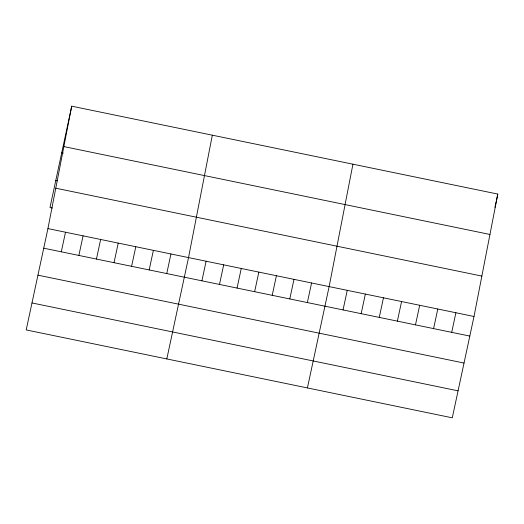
<?xml version="1.0" encoding="UTF-8"?>
<svg xmlns="http://www.w3.org/2000/svg" width="524" height="524" viewBox="0 0 524 524"><rect width="100%" height="100%" fill="white"/><g stroke="black" fill="none" stroke-linecap="round" stroke-linejoin="round"><path stroke-width="0.79" d="M47.926 228.595L71.716 106.182L497.8 194.07L474.01 316.483L452.284 417.818L26.2 329.93L47.926 228.595L474.01 316.483M212.325 135.185L188.529 257.598L166.809 358.933M352.934 164.189L329.137 286.595L307.418 387.93M71.716 106.182L49.99 207.517L52.387 208.015M61.301 251.815L65.5 232.217M78.875 255.437L83.074 235.846M96.449 259.066L100.654 239.468M114.029 262.688L118.228 243.097M131.603 266.316L135.801 246.719M149.176 269.939L153.381 250.348M166.756 273.567L170.955 253.97M201.904 280.818L206.109 261.221M219.484 284.44L223.683 264.849M237.058 288.069L241.263 268.471M254.638 291.691L258.836 272.1M272.211 295.32L276.41 275.722M289.785 298.942L293.99 279.351M307.365 302.564L311.564 282.973M343.05 309.926L347.248 290.335M361.154 313.66L365.359 294.069M379.265 317.4L383.463 297.802M397.375 321.133L401.574 301.542M415.48 324.867L419.685 305.276M433.59 328.6L437.789 309.009M451.701 332.34L455.9 312.743M494.944 207.393L497.8 194.07M63.863 146.582L489.947 234.464M61.734 152.753L63.332 153.087M55.773 180.544L57.371 180.878M55.773 188.201L481.857 276.083M43.721 248.186L469.805 336.074M37.938 275.159L464.022 363.047M31.984 302.951L458.068 390.839"/></g></svg>
